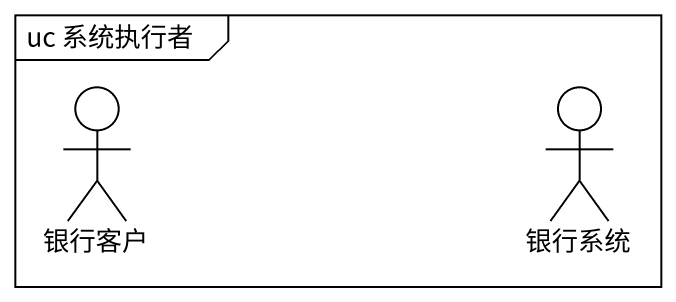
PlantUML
@startuml
mainframe uc 系统执行者
actor 银行客户
actor 银行系统
@enduml
